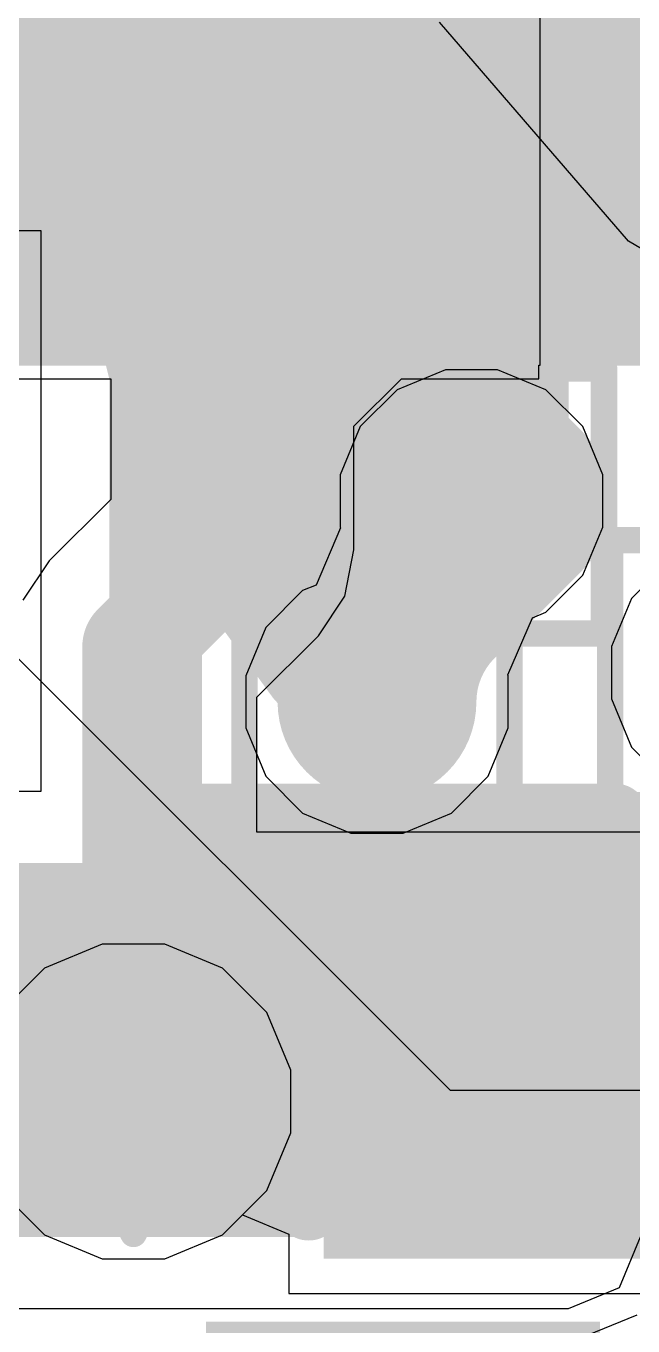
# Model space of a CAD drawing. Header units: inches. Extents: x -6 to 284, y -12 to 154.
# Drawn here: x 36.557 to 37.72, y -6.032 to -3.539 of the extents above; entities that cross this region are included whole.
import ezdxf

# ---------------------------------------------------------------- set-up
doc = ezdxf.new("R2010")
doc.units = ezdxf.units.IN
for name, color, linetype in [('Bottom Layer', 5, 'Continuous'), ('Bottom Overlay', 54, 'Continuous'), ('Bottom Paste', 16, 'Continuous'), ('Bottom Solder', 6, 'Continuous'), ('Drill Drawing', 1, 'Continuous'), ('GND-1', 16, 'Continuous'), ('GND-2', 90, 'Continuous'), ('GND-3', 216, 'Continuous'), ('GND-4', 54, 'Continuous'), ('PWR-1', 156, 'Continuous'), ('PWR-2', 130, 'Continuous'), ('Signal L1', 76, 'Continuous'), ('Signal L2', 6, 'Continuous'), ('Top Layer', 1, 'Continuous'), ('Top Overlay', 2, 'Continuous'), ('Top Paste', 8, 'Continuous'), ('Top Solder', 216, 'Continuous'), ('Via Holes', 16, 'Continuous')]:
    doc.layers.add(name, color=color, linetype=linetype)

# ---------------------------------------------------------------- blocks, each defined once
blk = doc.blocks.new('68_QFN__7_7__B_120')
at = {"layer": 'Bottom Layer'}
for points in [[(1.85999882, 3.834999949999999), (1.85999882, 3.03499901), (1.63999926, 3.03499901), (1.63999926, 3.834999949999999)], [(2.21000066, 3.834999949999999), (2.21000066, 3.03499901), (1.9900011, 3.03499901), (1.9900011, 3.834999949999999)], [(2.55999996, 3.834999949999999), (2.55999996, 3.03499901), (2.3400004, 3.03499901), (2.3400004, 3.834999949999999)], [(2.90999926, 3.834999949999999), (2.90999926, 3.03499901), (2.6899997, 3.03499901), (2.6899997, 3.834999949999999)]]:
    blk.add_hatch(color=5, dxfattribs=at).paths.add_polyline_path(points)
at = {"layer": 'Bottom Paste'}
for points in [[(1.85999882, 3.834999949999999), (1.85999882, 3.03499901), (1.63999926, 3.03499901), (1.63999926, 3.834999949999999)], [(2.21000066, 3.834999949999999), (2.21000066, 3.03499901), (1.9900011, 3.03499901), (1.9900011, 3.834999949999999)], [(2.55999996, 3.834999949999999), (2.55999996, 3.03499901), (2.3400004, 3.03499901), (2.3400004, 3.834999949999999)], [(2.90999926, 3.834999949999999), (2.90999926, 3.03499901), (2.6899997, 3.03499901), (2.6899997, 3.834999949999999)]]:
    blk.add_hatch(color=16, dxfattribs=at).paths.add_polyline_path(points)
at = {"layer": 'Bottom Solder'}
for points in [[(1.96159882, 3.93659995), (1.96159882, 2.93339901), (1.53839926, 2.93339901), (1.53839926, 3.93659995)], [(2.31160066, 3.93659995), (2.31160066, 2.93339901), (1.8884011, 2.93339901), (1.8884011, 3.93659995)], [(2.66159996, 3.93659995), (2.66159996, 2.93339901), (2.2384004, 2.93339901), (2.2384004, 3.93659995)], [(3.01159926, 3.93659995), (3.01159926, 2.93339901), (2.5883997, 2.93339901), (2.5883997, 3.93659995)]]:
    blk.add_hatch(color=6, dxfattribs=at).paths.add_polyline_path(points)
blk = doc.blocks.new('C___0402_456')
at = {"layer": 'Top Layer'}
for points in [[(-0.6985, -0.3175), (-0.6985, 0.3174999999999999), (-0.2413000000000001, 0.3175), (-0.2412999999999999, -0.3174999999999999)], [(0.2413000000000001, -0.3175), (0.2412999999999999, 0.3174999999999999), (0.6985, 0.3175), (0.6985, -0.3174999999999999)]]:
    blk.add_hatch(color=1, dxfattribs=at).paths.add_polyline_path(points)
at = {"layer": 'Top Paste'}
for points in [[(-0.6985, -0.3175), (-0.6985, 0.3174999999999999), (-0.2413000000000001, 0.3175), (-0.2412999999999999, -0.3174999999999999)], [(0.2413000000000001, -0.3175), (0.2412999999999999, 0.3174999999999999), (0.6985, 0.3175), (0.6985, -0.3174999999999999)]]:
    blk.add_hatch(color=8, dxfattribs=at).paths.add_polyline_path(points)
at = {"layer": 'Top Solder'}
for points in [[(-0.7584998799999999, -0.3774998800000001), (-0.7584998799999999, 0.3774998799999999), (-0.1813001200000001, 0.3774998800000001), (-0.1813001199999999, -0.3774998799999999)], [(0.1813001200000001, -0.3774998800000001), (0.1813001199999999, 0.3774998799999999), (0.7584998799999999, 0.3774998800000001), (0.7584998799999999, -0.3774998799999999)]]:
    blk.add_hatch(color=216, dxfattribs=at).paths.add_polyline_path(points)
at = {"layer": 'Top Overlay'}
for points in [[(-0.7874, -0.4064, 0.127, 0.127, 0), (-0.7874, 0.4064, 0.127, 0.127, 0)], [(-0.2794, 0.4064, 0.127, 0.127, 0), (-0.7874, 0.4064, 0.127, 0.127, 0)], [(0.7874, 0.4064, 0.127, 0.127, 0), (0.2794, 0.4064, 0.127, 0.127, 0)], [(0.7874, -0.4064, 0.127, 0.127, 0), (0.7874, 0.4064, 0.127, 0.127, 0)], [(-0.2794, -0.4064, 0.127, 0.127, 0), (-0.7874, -0.4064, 0.127, 0.127, 0)], [(0.7874, -0.4064, 0.127, 0.127, 0), (0.2794, -0.4064, 0.127, 0.127, 0)]]:
    blk.add_lwpolyline(points, format="xyseb", dxfattribs=at)
for points in [[(-0.8191499999999999, 0.4064, 0.0635, 0.0635, 1), (-0.7556499999999999, 0.4064, 0.0635, 0.0635, 1)], [(-0.8191499999999999, 0.4064, 0.0635, 0.0635, 1), (-0.7556499999999999, 0.4064, 0.0635, 0.0635, 1)], [(-0.31115, 0.4064, 0.0635, 0.0635, 1), (-0.24765, 0.4064, 0.0635, 0.0635, 1)], [(0.24765, 0.4064, 0.0635, 0.0635, 1), (0.31115, 0.4064, 0.0635, 0.0635, 1)], [(0.7556499999999999, 0.4064, 0.0635, 0.0635, 1), (0.8191499999999999, 0.4064, 0.0635, 0.0635, 1)], [(0.7556499999999999, 0.4064, 0.0635, 0.0635, 1), (0.8191499999999999, 0.4064, 0.0635, 0.0635, 1)], [(-0.8191499999999999, -0.4064, 0.0635, 0.0635, 1), (-0.7556499999999999, -0.4064, 0.0635, 0.0635, 1)], [(-0.8191499999999999, -0.4064, 0.0635, 0.0635, 1), (-0.7556499999999999, -0.4064, 0.0635, 0.0635, 1)], [(-0.31115, -0.4064, 0.0635, 0.0635, 1), (-0.24765, -0.4064, 0.0635, 0.0635, 1)], [(0.24765, -0.4064, 0.0635, 0.0635, 1), (0.31115, -0.4064, 0.0635, 0.0635, 1)], [(0.7556499999999999, -0.4064, 0.0635, 0.0635, 1), (0.8191499999999999, -0.4064, 0.0635, 0.0635, 1)], [(0.7556499999999999, -0.4064, 0.0635, 0.0635, 1), (0.8191499999999999, -0.4064, 0.0635, 0.0635, 1)]]:
    blk.add_lwpolyline(points, format="xyseb", close=True, dxfattribs=at)
blk = doc.blocks.new('C___0402_459')
at = {"layer": 'Top Layer'}
for points in [[(-0.6985, -0.3175), (-0.6985, 0.3174999999999999), (-0.2413000000000001, 0.3175), (-0.2412999999999999, -0.3174999999999999)], [(0.2413000000000001, -0.3175), (0.2412999999999999, 0.3174999999999999), (0.6985, 0.3175), (0.6985, -0.3174999999999999)]]:
    blk.add_hatch(color=1, dxfattribs=at).paths.add_polyline_path(points)
at = {"layer": 'Top Paste'}
for points in [[(-0.6985, -0.3175), (-0.6985, 0.3174999999999999), (-0.2413000000000001, 0.3175), (-0.2412999999999999, -0.3174999999999999)], [(0.2413000000000001, -0.3175), (0.2412999999999999, 0.3174999999999999), (0.6985, 0.3175), (0.6985, -0.3174999999999999)]]:
    blk.add_hatch(color=8, dxfattribs=at).paths.add_polyline_path(points)
at = {"layer": 'Top Solder'}
for points in [[(-0.7584998799999999, -0.3774998800000001), (-0.7584998799999999, 0.3774998799999999), (-0.1813001200000001, 0.3774998800000001), (-0.1813001199999999, -0.3774998799999999)], [(0.1813001200000001, -0.3774998800000001), (0.1813001199999999, 0.3774998799999999), (0.7584998799999999, 0.3774998800000001), (0.7584998799999999, -0.3774998799999999)]]:
    blk.add_hatch(color=216, dxfattribs=at).paths.add_polyline_path(points)
at = {"layer": 'Top Overlay'}
for points in [[(-0.7874, -0.4064, 0.127, 0.127, 0), (-0.7874, 0.4064, 0.127, 0.127, 0)], [(-0.2794, 0.4064, 0.127, 0.127, 0), (-0.7874, 0.4064, 0.127, 0.127, 0)], [(0.7874, 0.4064, 0.127, 0.127, 0), (0.2794, 0.4064, 0.127, 0.127, 0)], [(0.7874, -0.4064, 0.127, 0.127, 0), (0.7874, 0.4064, 0.127, 0.127, 0)], [(-0.2794, -0.4064, 0.127, 0.127, 0), (-0.7874, -0.4064, 0.127, 0.127, 0)], [(0.7874, -0.4064, 0.127, 0.127, 0), (0.2794, -0.4064, 0.127, 0.127, 0)]]:
    blk.add_lwpolyline(points, format="xyseb", dxfattribs=at)
for points in [[(-0.8191499999999999, 0.4064, 0.0635, 0.0635, 1), (-0.7556499999999999, 0.4064, 0.0635, 0.0635, 1)], [(-0.8191499999999999, 0.4064, 0.0635, 0.0635, 1), (-0.7556499999999999, 0.4064, 0.0635, 0.0635, 1)], [(-0.31115, 0.4064, 0.0635, 0.0635, 1), (-0.24765, 0.4064, 0.0635, 0.0635, 1)], [(0.24765, 0.4064, 0.0635, 0.0635, 1), (0.31115, 0.4064, 0.0635, 0.0635, 1)], [(0.7556499999999999, 0.4064, 0.0635, 0.0635, 1), (0.8191499999999999, 0.4064, 0.0635, 0.0635, 1)], [(0.7556499999999999, 0.4064, 0.0635, 0.0635, 1), (0.8191499999999999, 0.4064, 0.0635, 0.0635, 1)], [(-0.8191499999999999, -0.4064, 0.0635, 0.0635, 1), (-0.7556499999999999, -0.4064, 0.0635, 0.0635, 1)], [(-0.8191499999999999, -0.4064, 0.0635, 0.0635, 1), (-0.7556499999999999, -0.4064, 0.0635, 0.0635, 1)], [(-0.31115, -0.4064, 0.0635, 0.0635, 1), (-0.24765, -0.4064, 0.0635, 0.0635, 1)], [(0.24765, -0.4064, 0.0635, 0.0635, 1), (0.31115, -0.4064, 0.0635, 0.0635, 1)], [(0.7556499999999999, -0.4064, 0.0635, 0.0635, 1), (0.8191499999999999, -0.4064, 0.0635, 0.0635, 1)], [(0.7556499999999999, -0.4064, 0.0635, 0.0635, 1), (0.8191499999999999, -0.4064, 0.0635, 0.0635, 1)]]:
    blk.add_lwpolyline(points, format="xyseb", close=True, dxfattribs=at)
blk = doc.blocks.new('C___0402_475')
at = {"layer": 'Top Layer'}
for points in [[(-0.6985, -0.3175), (-0.6985, 0.3174999999999999), (-0.2413000000000001, 0.3175), (-0.2412999999999999, -0.3174999999999999)], [(0.2413000000000001, -0.3175), (0.2412999999999999, 0.3174999999999999), (0.6985, 0.3175), (0.6985, -0.3174999999999999)]]:
    blk.add_hatch(color=1, dxfattribs=at).paths.add_polyline_path(points)
at = {"layer": 'Top Paste'}
for points in [[(-0.6985, -0.3175), (-0.6985, 0.3174999999999999), (-0.2413000000000001, 0.3175), (-0.2412999999999999, -0.3174999999999999)], [(0.2413000000000001, -0.3175), (0.2412999999999999, 0.3174999999999999), (0.6985, 0.3175), (0.6985, -0.3174999999999999)]]:
    blk.add_hatch(color=8, dxfattribs=at).paths.add_polyline_path(points)
at = {"layer": 'Top Solder'}
for points in [[(-0.7584998799999999, -0.3774998800000001), (-0.7584998799999999, 0.3774998799999999), (-0.1813001200000001, 0.3774998800000001), (-0.1813001199999999, -0.3774998799999999)], [(0.1813001200000001, -0.3774998800000001), (0.1813001199999999, 0.3774998799999999), (0.7584998799999999, 0.3774998800000001), (0.7584998799999999, -0.3774998799999999)]]:
    blk.add_hatch(color=216, dxfattribs=at).paths.add_polyline_path(points)
at = {"layer": 'Top Overlay'}
for points in [[(-0.7874, -0.4064, 0.127, 0.127, 0), (-0.7874, 0.4064, 0.127, 0.127, 0)], [(-0.2794, 0.4064, 0.127, 0.127, 0), (-0.7874, 0.4064, 0.127, 0.127, 0)], [(0.7874, 0.4064, 0.127, 0.127, 0), (0.2794, 0.4064, 0.127, 0.127, 0)], [(0.7874, -0.4064, 0.127, 0.127, 0), (0.7874, 0.4064, 0.127, 0.127, 0)], [(-0.2794, -0.4064, 0.127, 0.127, 0), (-0.7874, -0.4064, 0.127, 0.127, 0)], [(0.7874, -0.4064, 0.127, 0.127, 0), (0.2794, -0.4064, 0.127, 0.127, 0)]]:
    blk.add_lwpolyline(points, format="xyseb", dxfattribs=at)
for points in [[(-0.8191499999999999, 0.4064, 0.0635, 0.0635, 1), (-0.7556499999999999, 0.4064, 0.0635, 0.0635, 1)], [(-0.8191499999999999, 0.4064, 0.0635, 0.0635, 1), (-0.7556499999999999, 0.4064, 0.0635, 0.0635, 1)], [(-0.31115, 0.4064, 0.0635, 0.0635, 1), (-0.24765, 0.4064, 0.0635, 0.0635, 1)], [(0.24765, 0.4064, 0.0635, 0.0635, 1), (0.31115, 0.4064, 0.0635, 0.0635, 1)], [(0.7556499999999999, 0.4064, 0.0635, 0.0635, 1), (0.8191499999999999, 0.4064, 0.0635, 0.0635, 1)], [(0.7556499999999999, 0.4064, 0.0635, 0.0635, 1), (0.8191499999999999, 0.4064, 0.0635, 0.0635, 1)], [(-0.8191499999999999, -0.4064, 0.0635, 0.0635, 1), (-0.7556499999999999, -0.4064, 0.0635, 0.0635, 1)], [(-0.8191499999999999, -0.4064, 0.0635, 0.0635, 1), (-0.7556499999999999, -0.4064, 0.0635, 0.0635, 1)], [(-0.31115, -0.4064, 0.0635, 0.0635, 1), (-0.24765, -0.4064, 0.0635, 0.0635, 1)], [(0.24765, -0.4064, 0.0635, 0.0635, 1), (0.31115, -0.4064, 0.0635, 0.0635, 1)], [(0.7556499999999999, -0.4064, 0.0635, 0.0635, 1), (0.8191499999999999, -0.4064, 0.0635, 0.0635, 1)], [(0.7556499999999999, -0.4064, 0.0635, 0.0635, 1), (0.8191499999999999, -0.4064, 0.0635, 0.0635, 1)]]:
    blk.add_lwpolyline(points, format="xyseb", close=True, dxfattribs=at)
blk = doc.blocks.new('C___0402_B_478')
at = {"layer": 'Bottom Layer'}
for points in [[(-0.2413, 0.3175), (-0.2412999999999999, -0.3175), (-0.6985, -0.3175), (-0.6985, 0.3175)], [(0.6985, 0.3175), (0.6985, -0.3175), (0.2413, -0.3175), (0.2412999999999999, 0.3175)]]:
    blk.add_hatch(color=5, dxfattribs=at).paths.add_polyline_path(points)
at = {"layer": 'Bottom Paste'}
for points in [[(-0.2413, 0.3175), (-0.2412999999999999, -0.3175), (-0.6985, -0.3175), (-0.6985, 0.3175)], [(0.6985, 0.3175), (0.6985, -0.3175), (0.2413, -0.3175), (0.2412999999999999, 0.3175)]]:
    blk.add_hatch(color=16, dxfattribs=at).paths.add_polyline_path(points)
at = {"layer": 'Bottom Solder'}
for points in [[(-0.18130012, 0.37749988), (-0.18130012, -0.37749988), (-0.7584998799999999, -0.37749988), (-0.7584998799999999, 0.37749988)], [(0.7584998799999999, 0.37749988), (0.7584998799999999, -0.37749988), (0.18130012, -0.37749988), (0.18130012, 0.37749988)]]:
    blk.add_hatch(color=6, dxfattribs=at).paths.add_polyline_path(points)
at = {"layer": 'Bottom Overlay'}
for points in [[(-0.7874, 0.4064, 0.127, 0.127, 0), (-0.7874, -0.4064, 0.127, 0.127, 0)], [(-0.7874, 0.4064, 0.127, 0.127, 0), (-0.2794, 0.4064, 0.127, 0.127, 0)], [(0.2794, 0.4064, 0.127, 0.127, 0), (0.7874, 0.4064, 0.127, 0.127, 0)], [(0.7874, 0.4064, 0.127, 0.127, 0), (0.7874, -0.4064, 0.127, 0.127, 0)], [(-0.7874, -0.4064, 0.127, 0.127, 0), (-0.2794, -0.4064, 0.127, 0.127, 0)], [(0.2794, -0.4064, 0.127, 0.127, 0), (0.7874, -0.4064, 0.127, 0.127, 0)]]:
    blk.add_lwpolyline(points, format="xyseb", dxfattribs=at)
for points in [[(-0.8191499999999999, 0.4064, 0.0635, 0.0635, 1), (-0.7556499999999999, 0.4064, 0.0635, 0.0635, 1)], [(-0.8191499999999999, 0.4064, 0.0635, 0.0635, 1), (-0.7556499999999999, 0.4064, 0.0635, 0.0635, 1)], [(-0.31115, 0.4064, 0.0635, 0.0635, 1), (-0.24765, 0.4064, 0.0635, 0.0635, 1)], [(0.24765, 0.4064, 0.0635, 0.0635, 1), (0.31115, 0.4064, 0.0635, 0.0635, 1)], [(0.7556499999999999, 0.4064, 0.0635, 0.0635, 1), (0.8191499999999999, 0.4064, 0.0635, 0.0635, 1)], [(0.7556499999999999, 0.4064, 0.0635, 0.0635, 1), (0.8191499999999999, 0.4064, 0.0635, 0.0635, 1)], [(-0.8191499999999999, -0.4064, 0.0635, 0.0635, 1), (-0.7556499999999999, -0.4064, 0.0635, 0.0635, 1)], [(-0.8191499999999999, -0.4064, 0.0635, 0.0635, 1), (-0.7556499999999999, -0.4064, 0.0635, 0.0635, 1)], [(-0.31115, -0.4064, 0.0635, 0.0635, 1), (-0.24765, -0.4064, 0.0635, 0.0635, 1)], [(0.24765, -0.4064, 0.0635, 0.0635, 1), (0.31115, -0.4064, 0.0635, 0.0635, 1)], [(0.7556499999999999, -0.4064, 0.0635, 0.0635, 1), (0.8191499999999999, -0.4064, 0.0635, 0.0635, 1)], [(0.7556499999999999, -0.4064, 0.0635, 0.0635, 1), (0.8191499999999999, -0.4064, 0.0635, 0.0635, 1)]]:
    blk.add_lwpolyline(points, format="xyseb", close=True, dxfattribs=at)

msp = doc.modelspace()

# ---------------------------------------------------------------- hatches: boundary and pattern name
at = {"layer": 'Bottom Layer'}
h = msp.add_hatch(color=5, dxfattribs=at)
edge = h.paths.add_edge_path()
edge.add_arc((37.41053732, -4.44938658), 0.1499997, 0, 360)
h = msp.add_hatch(color=5, dxfattribs=at)
edge = h.paths.add_edge_path()
edge.add_arc((37.229415, -4.8346106), 0.1499997, 0, 360)
h = msp.add_hatch(color=5, dxfattribs=at)
edge = h.paths.add_edge_path()
edge.add_arc((36.76283732, -5.60090828), 0.1999996, 0, 360)
at = {"layer": 'GND-1'}
h = msp.add_hatch(color=16, dxfattribs=at)
edge = h.paths.add_edge_path()
edge.add_arc((37.41053732, -4.44938658), 0.1499997, 0, 360)
h = msp.add_hatch(color=16, dxfattribs=at)
edge = h.paths.add_edge_path()
edge.add_arc((37.229415, -4.8346106), 0.1499997, 0, 360)
h = msp.add_hatch(color=16, dxfattribs=at)
edge = h.paths.add_edge_path()
edge.add_arc((36.76283732, -5.60090828), 0.1999996, 0, 360)
at = {"layer": 'GND-2'}
h = msp.add_hatch(color=90, dxfattribs=at)
edge = h.paths.add_edge_path()
edge.add_arc((37.41053732, -4.44938658), 0.1499997, 0, 360)
h = msp.add_hatch(color=90, dxfattribs=at)
edge = h.paths.add_edge_path()
edge.add_arc((37.229415, -4.8346106), 0.1499997, 0, 360)
h = msp.add_hatch(color=90, dxfattribs=at)
edge = h.paths.add_edge_path()
edge.add_arc((36.76283732, -5.60090828), 0.1999996, 0, 360)
at = {"layer": 'GND-3'}
h = msp.add_hatch(color=216, dxfattribs=at)
edge = h.paths.add_edge_path()
edge.add_arc((37.41053732, -4.44938658), 0.1499997, 0, 360)
h = msp.add_hatch(color=216, dxfattribs=at)
edge = h.paths.add_edge_path()
edge.add_arc((37.229415, -4.8346106), 0.1499997, 0, 360)
h = msp.add_hatch(color=216, dxfattribs=at)
edge = h.paths.add_edge_path()
edge.add_arc((36.76283732, -5.60090828), 0.1999996, 0, 360)
at = {"layer": 'GND-4'}
h = msp.add_hatch(color=54, dxfattribs=at)
edge = h.paths.add_edge_path()
edge.add_arc((37.41053732, -4.44938658), 0.1499997, 0, 360)
h = msp.add_hatch(color=54, dxfattribs=at)
edge = h.paths.add_edge_path()
edge.add_arc((37.229415, -4.8346106), 0.1499997, 0, 360)
h = msp.add_hatch(color=54, dxfattribs=at)
edge = h.paths.add_edge_path()
edge.add_arc((36.76283732, -5.60090828), 0.1999996, 0, 360)
at = {"layer": 'PWR-1'}
msp.add_hatch(color=156, dxfattribs=at).paths.add_polyline_path([(37.27959016, -4.83485698), (37.66064857999999, -4.45379856), (37.15223964, -3.94538962), (36.77118122, -4.32644804)])
h = msp.add_hatch(color=156, dxfattribs=at)
edge = h.paths.add_edge_path()
edge.add_arc((37.41053732, -4.44938658), 0.1499997, 0, 360)
h = msp.add_hatch(color=156, dxfattribs=at)
edge = h.paths.add_edge_path()
edge.add_arc((37.229415, -4.8346106), 0.1499997, 0, 360)
h = msp.add_hatch(color=156, dxfattribs=at)
edge = h.paths.add_edge_path()
edge.add_arc((36.76283732, -5.60090828), 0.1999996, 0, 360)
at = {"layer": 'PWR-2'}
h = msp.add_hatch(color=130, dxfattribs=at)
edge = h.paths.add_edge_path()
edge.add_arc((37.41053732, -4.44938658), 0.1499997, 0, 360)
h = msp.add_hatch(color=130, dxfattribs=at)
edge = h.paths.add_edge_path()
edge.add_arc((37.229415, -4.8346106), 0.1499997, 0, 360)
h = msp.add_hatch(color=130, dxfattribs=at)
edge = h.paths.add_edge_path()
edge.add_arc((36.76283732, -5.60090828), 0.1999996, 0, 360)
at = {"layer": 'Signal L1'}
h = msp.add_hatch(color=76, dxfattribs=at)
edge = h.paths.add_edge_path()
edge.add_arc((37.41053732, -4.44938658), 0.1499997, 0, 360)
h = msp.add_hatch(color=76, dxfattribs=at)
edge = h.paths.add_edge_path()
edge.add_arc((37.229415, -4.8346106), 0.1499997, 0, 360)
h = msp.add_hatch(color=76, dxfattribs=at)
edge = h.paths.add_edge_path()
edge.add_arc((36.76283732, -5.60090828), 0.1999996, 0, 360)
at = {"layer": 'Signal L2'}
h = msp.add_hatch(color=6, dxfattribs=at)
edge = h.paths.add_edge_path()
edge.add_arc((37.41053732, -4.44938658), 0.1499997, 0, 360)
h = msp.add_hatch(color=6, dxfattribs=at)
edge = h.paths.add_edge_path()
edge.add_arc((37.229415, -4.8346106), 0.1499997, 0, 360)
h = msp.add_hatch(color=6, dxfattribs=at)
edge = h.paths.add_edge_path()
edge.add_arc((36.76283732, -5.60090828), 0.1999996, 0, 360)
at = {"layer": 'Top Layer'}
h = msp.add_hatch(color=1, dxfattribs=at)
edge = h.paths.add_edge_path()
edge.add_arc((37.41053732, -4.44938658), 0.1499997, 0, 360)
h = msp.add_hatch(color=1, dxfattribs=at)
edge = h.paths.add_edge_path()
edge.add_arc((37.229415, -4.8346106), 0.1499997, 0, 360)
msp.add_hatch(color=1, dxfattribs=at).paths.add_polyline_path([(36.52864678, -5.86056994), (37.59665582, -5.86056994), (37.59665582, -5.14371082), (36.52864678, -5.14371082)])
h = msp.add_hatch(color=1, dxfattribs=at)
edge = h.paths.add_edge_path()
edge.add_arc((36.76283732, -5.60090828), 0.1999996, 0, 360)
at = {"layer": 'Via Holes'}
h = msp.add_hatch(color=7, dxfattribs=at)
edge = h.paths.add_edge_path()
edge.add_arc((37.41053732, -4.44938658), 0.07499858, 0, 360)
h = msp.add_hatch(color=7, dxfattribs=at)
edge = h.paths.add_edge_path()
edge.add_arc((37.229415, -4.8346106), 0.07499858, 0, 360)
h = msp.add_hatch(color=7, dxfattribs=at)
edge = h.paths.add_edge_path()
edge.add_arc((36.76283732, -5.60090828), 0.0999998, 0, 360)

# ---------------------------------------------------------------- linework, layer by layer
at = {"layer": 'Bottom Layer'}
for p, q in [((37.54224901999999, -4.188680979999999), (37.54224901999999, -3.288207799999999)), ((37.53924674, -4.21520874), (37.53924674, -4.188680979999999)), ((37.53924674, -4.188680979999999), (37.54224901999999, -4.188680979999999)), ((36.36524858, -4.21520874), (36.71916964, -4.21520874)), ((36.71916964, -4.21520874), (36.71916964, -4.44646812)), ((37.18532568, -4.3059858), (37.27610274, -4.21520874)), ((37.27610274, -4.21520874), (37.53924674, -4.21520874)), ((37.18532568, -4.54301098), (37.18532568, -4.3059858)), ((36.71916964, -4.44646812), (36.60145842, -4.56417934)), ((37.16758377999999, -4.63220562), (37.18532568, -4.54301098)), ((36.60145842, -4.56417934), (36.55093273999999, -4.639795139999999)), ((37.78787464, -4.56541124), (37.71709754, -4.636188339999999)), ((37.1170581, -4.707821419999999), (37.16758377999999, -4.63220562)), ((37.71709754, -4.636188339999999), (37.67879434, -4.728662119999999)), ((36.99934688, -4.82553264), (37.1170581, -4.707821419999999)), ((37.67879434, -4.728662119999999), (37.67879434, -4.82875336)), ((36.99934688, -5.084259579999999), (36.99934688, -4.82553264)), ((37.67879434, -4.82875336), (37.71709754, -4.92122714)), ((37.71709754, -4.92122714), (37.78787464, -4.99200424)), ((37.78974662, -5.084259579999999), (36.99934688, -5.084259579999999)), ((36.5071533, -5.77175122), (36.59199438, -5.856592299999999)), ((36.93368026, -5.856592299999999), (36.97162278, -5.818649779999999)), ((36.97162278, -5.818649779999999), (37.06052278, -5.855474699999999)), ((36.59199438, -5.856592299999999), (36.70284506, -5.90250788)), ((36.82282958, -5.90250788), (36.93368026, -5.856592299999999)), ((37.06052278, -5.855474699999999), (37.06052278, -5.969208279999999)), ((36.70284506, -5.90250788), (36.82282958, -5.90250788)), ((37.06052278, -5.969208279999999), (37.94952278, -5.969208279999999))]:
    msp.add_line(p, q, dxfattribs=at)
for points in [[(36.95224766, -4.54301098, 0.2032, 0.2032, 0), (36.95224766, -3.68820954, 0.2032, 0.2032, 0)], [(36.76626886, -4.72898978, 0.2032, 0.2032, 0), (36.95224766, -4.54301098, 0.2032, 0.2032, 0)], [(37.59392278, -5.613608279999999, 0.127, 0.127, 0), (38.55091857999999, -4.65661248, 0.127, 0.127, 0)], [(36.76626886, -5.597476739999999, 0.2032, 0.2032, 0), (36.76626886, -4.72898978, 0.2032, 0.2032, 0)], [(37.50502278, -5.613608279999999, 0.08889999999999999, 0.08889999999999999, 0), (37.59392278, -5.613608279999999, 0.08889999999999999, 0.08889999999999999, 0)]]:
    msp.add_lwpolyline(points, format="xyseb", dxfattribs=at)
for points in [[(36.90144766, -3.68820954, 0.1016, 0.1016, 1), (37.00304766, -3.68820954, 0.1016, 0.1016, 1)], [(36.90144766, -4.54301098, 0.1016, 0.1016, 1), (37.00304766, -4.54301098, 0.1016, 0.1016, 1)], [(36.90144766, -4.54301098, 0.1016, 0.1016, 1), (37.00304766, -4.54301098, 0.1016, 0.1016, 1)], [(36.71546886, -4.72898978, 0.1016, 0.1016, 1), (36.81706886, -4.72898978, 0.1016, 0.1016, 1)], [(36.71546886, -4.72898978, 0.1016, 0.1016, 1), (36.81706886, -4.72898978, 0.1016, 0.1016, 1)], [(36.71546886, -5.597476739999999, 0.1016, 0.1016, 1), (36.81706886, -5.597476739999999, 0.1016, 0.1016, 1)], [(37.56217278, -5.613608279999999, 0.0635, 0.0635, 1), (37.62567278, -5.613608279999999, 0.0635, 0.0635, 1)], [(37.48279778, -5.613608279999999, 0.04445, 0.04445, 1), (37.52724778, -5.613608279999999, 0.04445, 0.04445, 1)], [(37.57169778, -5.613608279999999, 0.04445, 0.04445, 1), (37.61614778, -5.613608279999999, 0.04445, 0.04445, 1)]]:
    msp.add_lwpolyline(points, format="xyseb", close=True, dxfattribs=at)
at = {"layer": 'Drill Drawing'}
for points in [[(37.15653732, -4.19538658, 0.0508, 0.0508, 0), (37.66453732, -4.19538658, 0.0508, 0.0508, 0)], [(37.15653732, -4.703386579999999, 0.0508, 0.0508, 0), (37.15653732, -4.19538658, 0.0508, 0.0508, 0)], [(37.66453732, -4.703386579999999, 0.0508, 0.0508, 0), (37.66453732, -4.19538658, 0.0508, 0.0508, 0)], [(37.67639404, -4.524707739999999, 0.0508, 0.0508, 0), (38.18439403999999, -4.524707739999999, 0.0508, 0.0508, 0)], [(37.67639404, -5.03270774, 0.0508, 0.0508, 0), (37.67639404, -4.524707739999999, 0.0508, 0.0508, 0)], [(36.975415, -4.5806106, 0.0508, 0.0508, 0), (37.48341499999999, -4.5806106, 0.0508, 0.0508, 0)], [(36.975415, -5.088610599999999, 0.0508, 0.0508, 0), (36.975415, -4.5806106, 0.0508, 0.0508, 0)], [(37.48341499999999, -5.088610599999999, 0.0508, 0.0508, 0), (37.48341499999999, -4.5806106, 0.0508, 0.0508, 0)], [(37.15653732, -4.703386579999999, 0.0508, 0.0508, 0), (37.66453732, -4.703386579999999, 0.0508, 0.0508, 0)], [(37.67639404, -5.03270774, 0.0508, 0.0508, 0), (38.18439403999999, -5.03270774, 0.0508, 0.0508, 0)], [(36.975415, -5.088610599999999, 0.0508, 0.0508, 0), (37.48341499999999, -5.088610599999999, 0.0508, 0.0508, 0)], [(36.50883732, -5.34690828, 0.0508, 0.0508, 0), (37.01683732, -5.34690828, 0.0508, 0.0508, 0)], [(36.50883732, -5.34690828, 0.0508, 0.0508, 0), (36.76283732, -5.854908279999999, 0.0508, 0.0508, 0)], [(36.76283732, -5.854908279999999, 0.0508, 0.0508, 0), (37.01683732, -5.34690828, 0.0508, 0.0508, 0)]]:
    msp.add_lwpolyline(points, format="xyseb", dxfattribs=at)
for points in [[(37.14383732, -4.19538658, 0.0254, 0.0254, 1), (37.16923732, -4.19538658, 0.0254, 0.0254, 1)], [(37.14383732, -4.19538658, 0.0254, 0.0254, 1), (37.16923732, -4.19538658, 0.0254, 0.0254, 1)], [(37.65183732, -4.19538658, 0.0254, 0.0254, 1), (37.67723732, -4.19538658, 0.0254, 0.0254, 1)], [(37.65183732, -4.19538658, 0.0254, 0.0254, 1), (37.67723732, -4.19538658, 0.0254, 0.0254, 1)], [(37.66369404, -4.524707739999999, 0.0254, 0.0254, 1), (37.68909404, -4.524707739999999, 0.0254, 0.0254, 1)], [(37.66369404, -4.524707739999999, 0.0254, 0.0254, 1), (37.68909404, -4.524707739999999, 0.0254, 0.0254, 1)], [(36.962715, -4.5806106, 0.0254, 0.0254, 1), (36.988115, -4.5806106, 0.0254, 0.0254, 1)], [(36.962715, -4.5806106, 0.0254, 0.0254, 1), (36.988115, -4.5806106, 0.0254, 0.0254, 1)], [(37.470715, -4.5806106, 0.0254, 0.0254, 1), (37.496115, -4.5806106, 0.0254, 0.0254, 1)], [(37.470715, -4.5806106, 0.0254, 0.0254, 1), (37.496115, -4.5806106, 0.0254, 0.0254, 1)], [(37.14383732, -4.703386579999999, 0.0254, 0.0254, 1), (37.16923732, -4.703386579999999, 0.0254, 0.0254, 1)], [(37.14383732, -4.703386579999999, 0.0254, 0.0254, 1), (37.16923732, -4.703386579999999, 0.0254, 0.0254, 1)], [(37.65183732, -4.703386579999999, 0.0254, 0.0254, 1), (37.67723732, -4.703386579999999, 0.0254, 0.0254, 1)], [(37.65183732, -4.703386579999999, 0.0254, 0.0254, 1), (37.67723732, -4.703386579999999, 0.0254, 0.0254, 1)], [(37.66369404, -5.03270774, 0.0254, 0.0254, 1), (37.68909404, -5.03270774, 0.0254, 0.0254, 1)], [(37.66369404, -5.03270774, 0.0254, 0.0254, 1), (37.68909404, -5.03270774, 0.0254, 0.0254, 1)], [(36.962715, -5.088610599999999, 0.0254, 0.0254, 1), (36.988115, -5.088610599999999, 0.0254, 0.0254, 1)], [(36.962715, -5.088610599999999, 0.0254, 0.0254, 1), (36.988115, -5.088610599999999, 0.0254, 0.0254, 1)], [(37.470715, -5.088610599999999, 0.0254, 0.0254, 1), (37.496115, -5.088610599999999, 0.0254, 0.0254, 1)], [(37.470715, -5.088610599999999, 0.0254, 0.0254, 1), (37.496115, -5.088610599999999, 0.0254, 0.0254, 1)], [(37.00413732, -5.34690828, 0.0254, 0.0254, 1), (37.02953732, -5.34690828, 0.0254, 0.0254, 1)], [(37.00413732, -5.34690828, 0.0254, 0.0254, 1), (37.02953732, -5.34690828, 0.0254, 0.0254, 1)], [(36.75013732, -5.854908279999999, 0.0254, 0.0254, 1), (36.77553732, -5.854908279999999, 0.0254, 0.0254, 1)], [(36.75013732, -5.854908279999999, 0.0254, 0.0254, 1), (36.77553732, -5.854908279999999, 0.0254, 0.0254, 1)]]:
    msp.add_lwpolyline(points, format="xyseb", close=True, dxfattribs=at)
at = {"layer": 'GND-1'}
for p, q in [((37.3604917, -4.19778688), (37.26801792, -4.23609008)), ((37.46058294, -4.19778688), (37.3604917, -4.19778688)), ((37.55305672, -4.23609008), (37.46058294, -4.19778688)), ((37.26801792, -4.23609008), (37.19724082, -4.30686718)), ((37.62383382, -4.30686718), (37.55305672, -4.23609008)), ((37.19724082, -4.30686718), (37.15893762, -4.39934096)), ((37.66213702, -4.39934096), (37.62383382, -4.30686718)), ((37.15893762, -4.39934096), (37.15893762, -4.499432199999999)), ((37.66213702, -4.499432199999999), (37.66213702, -4.39934096)), ((37.15953706, -4.50087746), (37.11269692, -4.61062832)), ((37.15893762, -4.499432199999999), (37.15953706, -4.50087746)), ((37.62383382, -4.59190598), (37.66213702, -4.499432199999999)), ((37.78787464, -4.56541124), (37.71709754, -4.636188339999999)), ((37.11269692, -4.61062832), (37.0868956, -4.6213141)), ((37.55305672, -4.66268308), (37.62383382, -4.59190598)), ((37.0868956, -4.6213141), (37.0161185, -4.6920912)), ((37.71709754, -4.636188339999999), (37.67879434, -4.728662119999999)), ((37.48041526, -4.78311972), (37.5272554, -4.67336886)), ((37.5272554, -4.67336886), (37.55305672, -4.66268308)), ((37.0161185, -4.6920912), (36.9778153, -4.78456498)), ((37.67879434, -4.728662119999999), (37.67879434, -4.82875336)), ((36.9778153, -4.78456498), (36.9778153, -4.884656219999999)), ((37.4810147, -4.78456498), (37.48041526, -4.78311972)), ((37.4810147, -4.884656219999999), (37.4810147, -4.78456498)), ((37.67879434, -4.82875336), (37.71709754, -4.92122714)), ((36.9778153, -4.884656219999999), (37.0161185, -4.97713)), ((37.4427115, -4.97713), (37.4810147, -4.884656219999999)), ((37.71709754, -4.92122714), (37.78787464, -4.99200424)), ((37.0161185, -4.97713), (37.0868956, -5.0479071)), ((37.3719344, -5.0479071), (37.4427115, -4.97713)), ((37.0868956, -5.0479071), (37.17936938, -5.086210299999999)), ((37.27946061999999, -5.086210299999999), (37.3719344, -5.0479071)), ((37.17936938, -5.086210299999999), (37.27946061999999, -5.086210299999999)), ((36.70284506, -5.299308679999999), (36.59199438, -5.345224259999999)), ((36.82282958, -5.299308679999999), (36.70284506, -5.299308679999999)), ((36.93368026, -5.345224259999999), (36.82282958, -5.299308679999999)), ((36.59199438, -5.345224259999999), (36.5071533, -5.43006534)), ((37.01852134, -5.43006534), (36.93368026, -5.345224259999999)), ((37.06443692, -5.540916019999999), (37.01852134, -5.43006534)), ((37.06443692, -5.660900539999999), (37.06443692, -5.540916019999999)), ((37.01852134, -5.77175122), (37.06443692, -5.660900539999999)), ((36.5071533, -5.77175122), (36.59199438, -5.856592299999999)), ((36.93368026, -5.856592299999999), (37.01852134, -5.77175122)), ((36.59199438, -5.856592299999999), (36.70284506, -5.90250788)), ((36.82282958, -5.90250788), (36.93368026, -5.856592299999999)), ((36.70284506, -5.90250788), (36.82282958, -5.90250788))]:
    msp.add_line(p, q, dxfattribs=at)
at = {"layer": 'GND-2'}
for p, q in [((37.3604917, -4.19778688), (37.26801792, -4.23609008)), ((37.46058294, -4.19778688), (37.3604917, -4.19778688)), ((37.55305672, -4.23609008), (37.46058294, -4.19778688)), ((37.26801792, -4.23609008), (37.19724082, -4.30686718)), ((37.62383382, -4.30686718), (37.55305672, -4.23609008)), ((37.19724082, -4.30686718), (37.15893762, -4.39934096)), ((37.66213702, -4.39934096), (37.62383382, -4.30686718)), ((37.15893762, -4.39934096), (37.15893762, -4.499432199999999)), ((37.66213702, -4.499432199999999), (37.66213702, -4.39934096)), ((37.15953706, -4.50087746), (37.11269692, -4.61062832)), ((37.15893762, -4.499432199999999), (37.15953706, -4.50087746)), ((37.62383382, -4.59190598), (37.66213702, -4.499432199999999)), ((37.78787464, -4.56541124), (37.71709754, -4.636188339999999)), ((37.11269692, -4.61062832), (37.0868956, -4.6213141)), ((37.55305672, -4.66268308), (37.62383382, -4.59190598)), ((37.0868956, -4.6213141), (37.0161185, -4.6920912)), ((37.71709754, -4.636188339999999), (37.67879434, -4.728662119999999)), ((37.48041526, -4.78311972), (37.5272554, -4.67336886)), ((37.5272554, -4.67336886), (37.55305672, -4.66268308)), ((37.0161185, -4.6920912), (36.9778153, -4.78456498)), ((37.67879434, -4.728662119999999), (37.67879434, -4.82875336)), ((36.9778153, -4.78456498), (36.9778153, -4.884656219999999)), ((37.4810147, -4.78456498), (37.48041526, -4.78311972)), ((37.4810147, -4.884656219999999), (37.4810147, -4.78456498)), ((37.67879434, -4.82875336), (37.71709754, -4.92122714)), ((36.9778153, -4.884656219999999), (37.0161185, -4.97713)), ((37.4427115, -4.97713), (37.4810147, -4.884656219999999)), ((37.71709754, -4.92122714), (37.78787464, -4.99200424)), ((37.0161185, -4.97713), (37.0868956, -5.0479071)), ((37.3719344, -5.0479071), (37.4427115, -4.97713)), ((37.0868956, -5.0479071), (37.17936938, -5.086210299999999)), ((37.27946061999999, -5.086210299999999), (37.3719344, -5.0479071)), ((37.17936938, -5.086210299999999), (37.27946061999999, -5.086210299999999)), ((36.70284506, -5.299308679999999), (36.59199438, -5.345224259999999)), ((36.82282958, -5.299308679999999), (36.70284506, -5.299308679999999)), ((36.93368026, -5.345224259999999), (36.82282958, -5.299308679999999)), ((36.59199438, -5.345224259999999), (36.5071533, -5.43006534)), ((37.01852134, -5.43006534), (36.93368026, -5.345224259999999)), ((37.06443692, -5.540916019999999), (37.01852134, -5.43006534)), ((37.06443692, -5.660900539999999), (37.06443692, -5.540916019999999)), ((37.01852134, -5.77175122), (37.06443692, -5.660900539999999)), ((36.5071533, -5.77175122), (36.59199438, -5.856592299999999)), ((36.93368026, -5.856592299999999), (37.01852134, -5.77175122)), ((36.59199438, -5.856592299999999), (36.70284506, -5.90250788)), ((36.82282958, -5.90250788), (36.93368026, -5.856592299999999)), ((36.70284506, -5.90250788), (36.82282958, -5.90250788))]:
    msp.add_line(p, q, dxfattribs=at)
at = {"layer": 'GND-3'}
for p, q in [((37.3604917, -4.19778688), (37.26801792, -4.23609008)), ((37.46058294, -4.19778688), (37.3604917, -4.19778688)), ((37.55305672, -4.23609008), (37.46058294, -4.19778688)), ((37.26801792, -4.23609008), (37.19724082, -4.30686718)), ((37.62383382, -4.30686718), (37.55305672, -4.23609008)), ((37.19724082, -4.30686718), (37.15893762, -4.39934096)), ((37.66213702, -4.39934096), (37.62383382, -4.30686718)), ((37.15893762, -4.39934096), (37.15893762, -4.499432199999999)), ((37.66213702, -4.499432199999999), (37.66213702, -4.39934096)), ((37.15953706, -4.50087746), (37.11269692, -4.61062832)), ((37.15893762, -4.499432199999999), (37.15953706, -4.50087746)), ((37.62383382, -4.59190598), (37.66213702, -4.499432199999999)), ((37.78787464, -4.56541124), (37.71709754, -4.636188339999999)), ((37.11269692, -4.61062832), (37.0868956, -4.6213141)), ((37.55305672, -4.66268308), (37.62383382, -4.59190598)), ((37.0868956, -4.6213141), (37.0161185, -4.6920912)), ((37.71709754, -4.636188339999999), (37.67879434, -4.728662119999999)), ((37.48041526, -4.78311972), (37.5272554, -4.67336886)), ((37.5272554, -4.67336886), (37.55305672, -4.66268308)), ((37.0161185, -4.6920912), (36.9778153, -4.78456498)), ((37.67879434, -4.728662119999999), (37.67879434, -4.82875336)), ((36.9778153, -4.78456498), (36.9778153, -4.884656219999999)), ((37.4810147, -4.78456498), (37.48041526, -4.78311972)), ((37.4810147, -4.884656219999999), (37.4810147, -4.78456498)), ((37.67879434, -4.82875336), (37.71709754, -4.92122714)), ((36.9778153, -4.884656219999999), (37.0161185, -4.97713)), ((37.4427115, -4.97713), (37.4810147, -4.884656219999999)), ((37.71709754, -4.92122714), (37.78787464, -4.99200424)), ((37.0161185, -4.97713), (37.0868956, -5.0479071)), ((37.3719344, -5.0479071), (37.4427115, -4.97713)), ((37.0868956, -5.0479071), (37.17936938, -5.086210299999999)), ((37.27946061999999, -5.086210299999999), (37.3719344, -5.0479071)), ((37.17936938, -5.086210299999999), (37.27946061999999, -5.086210299999999)), ((36.70284506, -5.299308679999999), (36.59199438, -5.345224259999999)), ((36.82282958, -5.299308679999999), (36.70284506, -5.299308679999999)), ((36.93368026, -5.345224259999999), (36.82282958, -5.299308679999999)), ((36.59199438, -5.345224259999999), (36.5071533, -5.43006534)), ((37.01852134, -5.43006534), (36.93368026, -5.345224259999999)), ((37.06443692, -5.540916019999999), (37.01852134, -5.43006534)), ((37.06443692, -5.660900539999999), (37.06443692, -5.540916019999999)), ((37.01852134, -5.77175122), (37.06443692, -5.660900539999999)), ((36.5071533, -5.77175122), (36.59199438, -5.856592299999999)), ((36.93368026, -5.856592299999999), (37.01852134, -5.77175122)), ((36.59199438, -5.856592299999999), (36.70284506, -5.90250788)), ((36.82282958, -5.90250788), (36.93368026, -5.856592299999999)), ((36.70284506, -5.90250788), (36.82282958, -5.90250788))]:
    msp.add_line(p, q, dxfattribs=at)
at = {"layer": 'GND-4'}
for p, q in [((37.3604917, -4.19778688), (37.26801792, -4.23609008)), ((37.46058294, -4.19778688), (37.3604917, -4.19778688)), ((37.55305672, -4.23609008), (37.46058294, -4.19778688)), ((37.26801792, -4.23609008), (37.19724082, -4.30686718)), ((37.62383382, -4.30686718), (37.55305672, -4.23609008)), ((37.19724082, -4.30686718), (37.15893762, -4.39934096)), ((37.66213702, -4.39934096), (37.62383382, -4.30686718)), ((37.15893762, -4.39934096), (37.15893762, -4.499432199999999)), ((37.66213702, -4.499432199999999), (37.66213702, -4.39934096)), ((37.15953706, -4.50087746), (37.11269692, -4.61062832)), ((37.15893762, -4.499432199999999), (37.15953706, -4.50087746)), ((37.62383382, -4.59190598), (37.66213702, -4.499432199999999)), ((37.78787464, -4.56541124), (37.71709754, -4.636188339999999)), ((37.11269692, -4.61062832), (37.0868956, -4.6213141)), ((37.55305672, -4.66268308), (37.62383382, -4.59190598)), ((37.0868956, -4.6213141), (37.0161185, -4.6920912)), ((37.71709754, -4.636188339999999), (37.67879434, -4.728662119999999)), ((37.48041526, -4.78311972), (37.5272554, -4.67336886)), ((37.5272554, -4.67336886), (37.55305672, -4.66268308)), ((37.0161185, -4.6920912), (36.9778153, -4.78456498)), ((37.67879434, -4.728662119999999), (37.67879434, -4.82875336)), ((36.9778153, -4.78456498), (36.9778153, -4.884656219999999)), ((37.4810147, -4.78456498), (37.48041526, -4.78311972)), ((37.4810147, -4.884656219999999), (37.4810147, -4.78456498)), ((37.67879434, -4.82875336), (37.71709754, -4.92122714)), ((36.9778153, -4.884656219999999), (37.0161185, -4.97713)), ((37.4427115, -4.97713), (37.4810147, -4.884656219999999)), ((37.71709754, -4.92122714), (37.78787464, -4.99200424)), ((37.0161185, -4.97713), (37.0868956, -5.0479071)), ((37.3719344, -5.0479071), (37.4427115, -4.97713)), ((37.0868956, -5.0479071), (37.17936938, -5.086210299999999)), ((37.27946061999999, -5.086210299999999), (37.3719344, -5.0479071)), ((37.17936938, -5.086210299999999), (37.27946061999999, -5.086210299999999)), ((36.70284506, -5.299308679999999), (36.59199438, -5.345224259999999)), ((36.82282958, -5.299308679999999), (36.70284506, -5.299308679999999)), ((36.93368026, -5.345224259999999), (36.82282958, -5.299308679999999)), ((36.59199438, -5.345224259999999), (36.5071533, -5.43006534)), ((37.01852134, -5.43006534), (36.93368026, -5.345224259999999)), ((37.06443692, -5.540916019999999), (37.01852134, -5.43006534)), ((37.06443692, -5.660900539999999), (37.06443692, -5.540916019999999)), ((37.01852134, -5.77175122), (37.06443692, -5.660900539999999)), ((36.5071533, -5.77175122), (36.59199438, -5.856592299999999)), ((36.93368026, -5.856592299999999), (37.01852134, -5.77175122)), ((36.59199438, -5.856592299999999), (36.70284506, -5.90250788)), ((36.82282958, -5.90250788), (36.93368026, -5.856592299999999)), ((36.70284506, -5.90250788), (36.82282958, -5.90250788))]:
    msp.add_line(p, q, dxfattribs=at)
at = {"layer": 'PWR-1'}
for p, q in [((37.71144096, -3.9509827), (37.34896518, -3.531461059999999)), ((37.82085654, -4.0158289), (37.71144096, -3.9509827)), ((36.39254596, -4.602546039999999), (37.3695595, -5.57955958)), ((37.3695595, -5.57955958), (37.90520486, -5.57955958)), ((37.7271661, -6.010508679999999), (37.61631542, -6.05642426))]:
    msp.add_line(p, q, dxfattribs=at)
for points in [[(36.84224788, -3.7532564, 0.3809999999999999, 0.3809999999999999, 0), (36.84224788, 4.16490912, 0.3809999999999999, 0.3809999999999999, 0)], [(37.17861499999999, -4.7076106, 0.3809999999999999, 0.3809999999999999, -0.171070548076841), (36.84224788, -3.7532564, 0.3809999999999999, 0.3809999999999999, 0)], [(36.87876292, -3.84141218, 0.3809999999999999, 0.3809999999999999, -0.198912367379658), (36.84224788, -3.7532564, 0.3809999999999999, 0.3809999999999999, 0)], [(36.87876292, -3.84141218, 0.3809999999999999, 0.3809999999999999, 0), (37.0909215, -4.053570759999999, 0.3809999999999999, 0.3809999999999999, 0)], [(37.0909215, -4.053570759999999, 0.3809999999999999, 0.3809999999999999, 0), (37.48673732, -4.44938658, 0.3809999999999999, 0.3809999999999999, 0)], [(37.31985424, -4.61626966, 0.3809999999999999, 0.3809999999999999, 0), (37.48673732, -4.44938658, 0.3809999999999999, 0.3809999999999999, 0)], [(37.229415, -4.8346106, 0.3809999999999999, 0.3809999999999999, -0.1986115616900775), (37.31960278, -4.61652112, 0.3809999999999999, 0.3809999999999999, 0)], [(37.31960278, -4.61652112, 0.3809999999999999, 0.3809999999999999, 0), (37.31985424, -4.61626966, 0.3809999999999999, 0.3809999999999999, 0)], [(37.31960278, -4.61652112, 0.3809999999999999, 0.3809999999999999, -0.0002868873113242979), (37.31985424, -4.61626966, 0.3809999999999999, 0.3809999999999999, 0)]]:
    msp.add_lwpolyline(points, format="xyseb", dxfattribs=at)
for points in [[(36.74699788, -3.7532564, 0.1905, 0.1905, 1), (36.93749788, -3.7532564, 0.1905, 0.1905, 1)], [(36.74699788, -3.7532564, 0.1905, 0.1905, 1), (36.93749788, -3.7532564, 0.1905, 0.1905, 1)], [(36.74699788, -3.7532564, 0.1905, 0.1905, 1), (36.93749788, -3.7532564, 0.1905, 0.1905, 1)], [(36.78351292, -3.84141218, 0.1905, 0.1905, 1), (36.97401291999999, -3.84141218, 0.1905, 0.1905, 1)], [(36.78351292, -3.84141218, 0.1905, 0.1905, 1), (36.97401291999999, -3.84141218, 0.1905, 0.1905, 1)], [(36.99567149999999, -4.053570759999999, 0.1905, 0.1905, 1), (37.1861715, -4.053570759999999, 0.1905, 0.1905, 1)], [(36.99567149999999, -4.053570759999999, 0.1905, 0.1905, 1), (37.1861715, -4.053570759999999, 0.1905, 0.1905, 1)], [(37.39148732, -4.44938658, 0.1905, 0.1905, 1), (37.58198732, -4.44938658, 0.1905, 0.1905, 1)], [(37.39148732, -4.44938658, 0.1905, 0.1905, 1), (37.58198732, -4.44938658, 0.1905, 0.1905, 1)], [(37.22435278, -4.61652112, 0.1905, 0.1905, 1), (37.41485278, -4.61652112, 0.1905, 0.1905, 1)], [(37.22435278, -4.61652112, 0.1905, 0.1905, 1), (37.41485278, -4.61652112, 0.1905, 0.1905, 1)], [(37.22435278, -4.61652112, 0.1905, 0.1905, 1), (37.41485278, -4.61652112, 0.1905, 0.1905, 1)], [(37.22460424, -4.61626966, 0.1905, 0.1905, 1), (37.41510424, -4.61626966, 0.1905, 0.1905, 1)], [(37.22460424, -4.61626966, 0.1905, 0.1905, 1), (37.41510424, -4.61626966, 0.1905, 0.1905, 1)], [(37.22460424, -4.61626966, 0.1905, 0.1905, 1), (37.41510424, -4.61626966, 0.1905, 0.1905, 1)], [(37.083365, -4.7076106, 0.1905, 0.1905, 1), (37.273865, -4.7076106, 0.1905, 0.1905, 1)], [(37.134165, -4.8346106, 0.1905, 0.1905, 1), (37.324665, -4.8346106, 0.1905, 0.1905, 1)]]:
    msp.add_lwpolyline(points, format="xyseb", close=True, dxfattribs=at)
at = {"layer": 'PWR-2'}
for p, q in [((37.3604917, -4.19778688), (37.26801792, -4.23609008)), ((37.46058294, -4.19778688), (37.3604917, -4.19778688)), ((37.55305672, -4.23609008), (37.46058294, -4.19778688)), ((37.26801792, -4.23609008), (37.19724082, -4.30686718)), ((37.62383382, -4.30686718), (37.55305672, -4.23609008)), ((37.19724082, -4.30686718), (37.15893762, -4.39934096)), ((37.66213702, -4.39934096), (37.62383382, -4.30686718)), ((37.15893762, -4.39934096), (37.15893762, -4.499432199999999)), ((37.66213702, -4.499432199999999), (37.66213702, -4.39934096)), ((37.15953706, -4.50087746), (37.11269692, -4.61062832)), ((37.15893762, -4.499432199999999), (37.15953706, -4.50087746)), ((37.62383382, -4.59190598), (37.66213702, -4.499432199999999)), ((37.78787464, -4.56541124), (37.71709754, -4.636188339999999)), ((37.11269692, -4.61062832), (37.0868956, -4.6213141)), ((37.55305672, -4.66268308), (37.62383382, -4.59190598)), ((37.0868956, -4.6213141), (37.0161185, -4.6920912)), ((37.71709754, -4.636188339999999), (37.67879434, -4.728662119999999)), ((37.48041526, -4.78311972), (37.5272554, -4.67336886)), ((37.5272554, -4.67336886), (37.55305672, -4.66268308)), ((37.0161185, -4.6920912), (36.9778153, -4.78456498)), ((37.67879434, -4.728662119999999), (37.67879434, -4.82875336)), ((36.9778153, -4.78456498), (36.9778153, -4.884656219999999)), ((37.4810147, -4.78456498), (37.48041526, -4.78311972)), ((37.4810147, -4.884656219999999), (37.4810147, -4.78456498)), ((37.67879434, -4.82875336), (37.71709754, -4.92122714)), ((36.9778153, -4.884656219999999), (37.0161185, -4.97713)), ((37.4427115, -4.97713), (37.4810147, -4.884656219999999)), ((37.71709754, -4.92122714), (37.78787464, -4.99200424)), ((37.0161185, -4.97713), (37.0868956, -5.0479071)), ((37.3719344, -5.0479071), (37.4427115, -4.97713)), ((37.0868956, -5.0479071), (37.17936938, -5.086210299999999)), ((37.27946061999999, -5.086210299999999), (37.3719344, -5.0479071)), ((37.17936938, -5.086210299999999), (37.27946061999999, -5.086210299999999)), ((36.70284506, -5.299308679999999), (36.59199438, -5.345224259999999)), ((36.82282958, -5.299308679999999), (36.70284506, -5.299308679999999)), ((36.93368026, -5.345224259999999), (36.82282958, -5.299308679999999)), ((36.59199438, -5.345224259999999), (36.5071533, -5.43006534)), ((37.01852134, -5.43006534), (36.93368026, -5.345224259999999)), ((37.06443692, -5.540916019999999), (37.01852134, -5.43006534)), ((37.06443692, -5.660900539999999), (37.06443692, -5.540916019999999)), ((37.01852134, -5.77175122), (37.06443692, -5.660900539999999)), ((36.5071533, -5.77175122), (36.59199438, -5.856592299999999)), ((36.93368026, -5.856592299999999), (37.01852134, -5.77175122)), ((36.59199438, -5.856592299999999), (36.70284506, -5.90250788)), ((36.82282958, -5.90250788), (36.93368026, -5.856592299999999)), ((36.70284506, -5.90250788), (36.82282958, -5.90250788)), ((37.7271661, -6.010508679999999), (37.61631542, -6.05642426))]:
    msp.add_line(p, q, dxfattribs=at)
at = {"layer": 'Top Layer'}
for p, q in [((36.44291923999999, -3.93084558), (36.5849916, -3.93084558)), ((36.5849916, -3.93084558), (36.5849916, -5.006243479999999)), ((36.5849916, -5.006243479999999), (36.52864678, -5.006243479999999)), ((37.69386162, -5.957773199999999), (37.73412316, -5.86056994)), ((37.59665836, -5.99803474), (37.69386162, -5.957773199999999)), ((36.52864932, -5.99803474), (37.59665836, -5.99803474))]:
    msp.add_line(p, q, dxfattribs=at)
for points in [[(36.8051207, -5.5586249, 0.1778, 0.1778, 0), (36.8051207, -0.99128834, 0.1778, 0.1778, 0)], [(37.40615836, -4.445007619999999, 0.3809999999999999, 0.3809999999999999, 0), (37.40615836, -3.57524558, 0.3809999999999999, 0.3809999999999999, 0)], [(36.8051207, -5.5586249, 0.2032, 0.2032, -0.4142135623730951), (36.76283732, -5.60090828, 0.2032, 0.2032, 0)]]:
    msp.add_lwpolyline(points, format="xyseb", dxfattribs=at)
for points in [[(37.31090836, -3.57524558, 0.1905, 0.1905, 1), (37.50140835999999, -3.57524558, 0.1905, 0.1905, 1)], [(37.31090836, -4.445007619999999, 0.1905, 0.1905, 1), (37.50140835999999, -4.445007619999999, 0.1905, 0.1905, 1)], [(36.7543207, -5.5586249, 0.1016, 0.1016, 1), (36.8559207, -5.5586249, 0.1016, 0.1016, 1)], [(36.7606707, -5.5586249, 0.08889999999999999, 0.08889999999999999, 1), (36.84957069999999, -5.5586249, 0.08889999999999999, 0.08889999999999999, 1)], [(36.71203732, -5.60090828, 0.1016, 0.1016, 1), (36.81363732, -5.60090828, 0.1016, 0.1016, 1)]]:
    msp.add_lwpolyline(points, format="xyseb", close=True, dxfattribs=at)

# ---------------------------------------------------------------- block references
for name, p, rotation in [('68_QFN__7_7__B_120', (39.40224783999999, -0.25321006), 180), ('C___0402_456', (36.19965836, -3.10534558), 270), ('C___0402_475', (37.40615836, -3.10534558), 270), ('C___0402_459', (37.27915836, -5.842208279999999), 270), ('C___0402_B_478', (37.50502278, -6.08350828), 90)]:
    msp.add_blockref(name, p, dxfattribs=dict(rotation=rotation))

doc.saveas('drawing.dxf')
